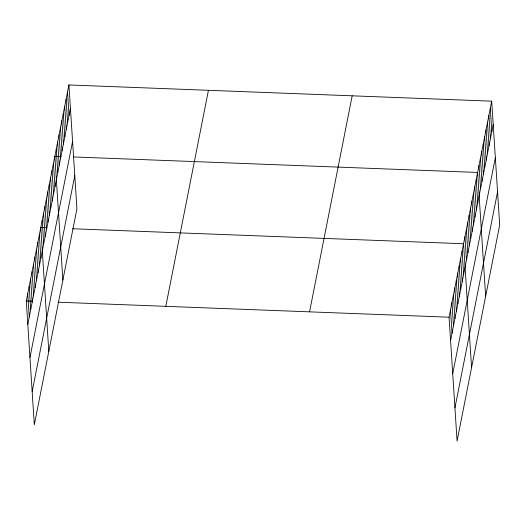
<?xml version="1.0" encoding="UTF-8"?>
<svg xmlns="http://www.w3.org/2000/svg" width="526" height="526" viewBox="0 0 526 526"><rect width="100%" height="100%" fill="white"/><g stroke="black" fill="none" stroke-linecap="round" stroke-linejoin="round"><path stroke-width="0.79" d="M68.919 84.956L76.934 208.802L34.308 424.83L26.3 300.977L68.919 84.956L491.692 101.17L499.7 225.023L457.081 441.044L449.066 317.198L491.692 101.17M27.812 324.345L70.431 108.317M29.956 357.502L72.575 141.474M32.165 391.666L74.784 175.645M165.815 306.329L208.434 90.301M309.558 311.846L352.177 95.817M450.578 340.559L493.204 124.531M452.722 373.723L495.347 157.695M454.931 407.887L497.557 191.858M61.055 156.478L54.855 156.242L62.864 280.095M73.456 156.952L477.628 172.456L485.636 296.309M46.992 227.765L40.791 227.528L48.8 351.381M72.568 228.751L463.557 243.748L471.572 367.602M26.3 300.977L32.5 301.214M58.077 302.2L449.066 317.198M490.285 108.297L491.797 131.664M488.878 115.424L490.39 138.792M487.47 122.558L488.983 145.919M486.063 129.685L487.576 153.046M484.656 136.813L486.169 160.18M483.249 143.94L484.762 167.307M481.842 151.074L483.355 174.435M480.442 158.201L481.947 181.562M479.035 165.328L480.54 188.696M476.221 179.59L477.733 202.951M474.814 186.717L476.326 210.078M473.407 193.844L474.919 217.205M472 200.971L473.512 224.339M470.592 208.105L472.105 231.466M469.185 215.233L470.698 238.594M467.778 222.36L469.291 245.721M466.371 229.487L467.884 252.855M464.964 236.621L466.477 259.982M462.111 251.093L463.623 274.454M460.664 258.437L462.17 281.798M459.211 265.781L460.723 289.142M457.765 273.125L459.277 296.493M456.312 280.47L457.824 303.837M454.865 287.814L456.377 311.182M453.419 295.158L454.924 318.526M451.965 302.509L453.478 325.87M450.519 309.853L452.031 333.214M67.519 92.083L69.024 115.444M66.112 99.21L67.617 122.571M64.705 106.337L66.21 129.705M63.298 113.465L64.81 136.832M61.89 120.599L63.403 143.96M60.483 127.726L61.996 151.087M59.076 134.853L60.589 158.221M57.669 141.981L59.182 165.348M56.262 149.114L57.775 172.475M53.448 163.369L54.96 186.737M52.041 170.496L53.553 193.864M50.634 177.63L52.146 200.991M49.234 184.757L50.739 208.118M47.827 191.885L49.332 215.246M46.419 199.012L47.932 222.38M45.012 206.146L46.525 229.507M43.605 213.273L45.118 236.634M42.198 220.401L43.711 243.762M39.345 234.872L40.85 258.24M37.892 242.223L39.404 265.584M36.445 249.567L37.957 272.928M34.992 256.912L36.504 280.273M33.546 264.256L35.058 287.617M32.099 271.6L33.605 294.961M30.646 278.944L32.158 302.305M29.2 286.289L30.712 309.65M27.747 293.633L29.259 317"/></g></svg>
